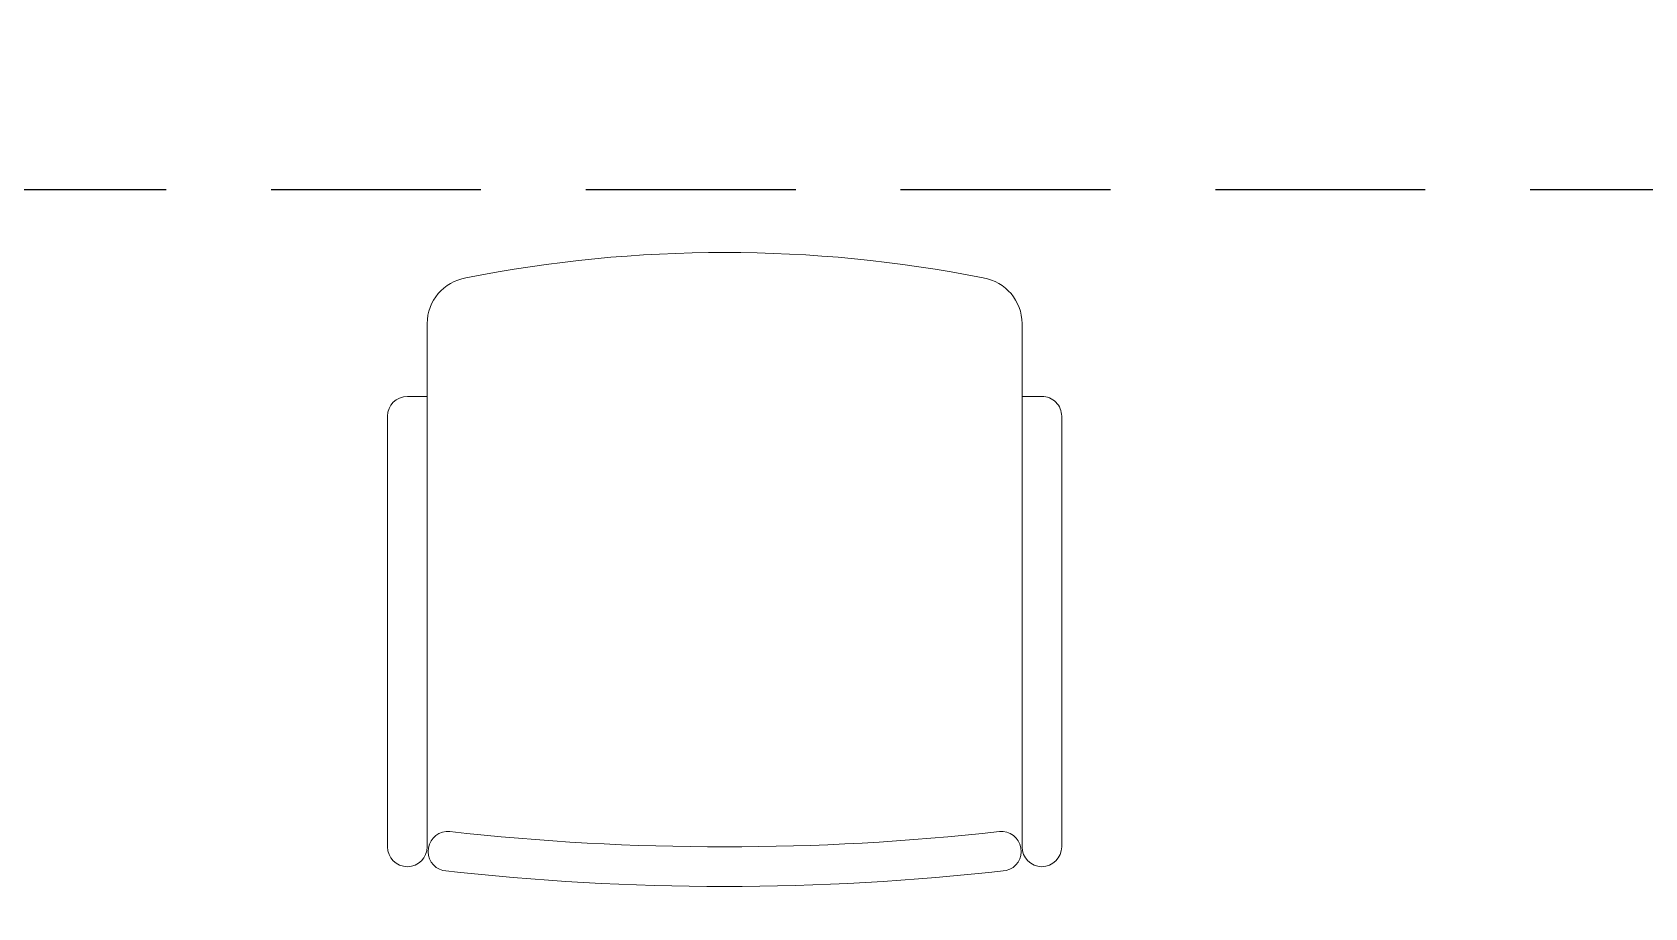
# Model space of a CAD drawing. Header units: inches. Extents: x -12418 to 242017, y -29325 to 19878.
# Drawn here: x 34019 to 35239, y -12773 to -12111 of the extents above; entities that cross this region are included whole.
import ezdxf

# ---------------------------------------------------------------- set-up
doc = ezdxf.new("R2010")
doc.units = ezdxf.units.IN
doc.header["$LTSCALE"] = 25
doc.header["$MEASUREMENT"] = 0
doc.linetypes.add('DASHDOT', pattern=[25.4, 12.7, -6.35, 0, -6.35])
doc.linetypes.add('HIDDEN', pattern=[9.525, 6.35, -3.175])
for name, color, linetype, lineweight in [('00-Ground Floor$0$LOADING', 253, 'Continuous', 5), ('E-LITE-CLNG-CNDT', 6, 'DASHDOT', 35), ('E-POWR-FLOR-CNDT', 6, 'HIDDEN', 25)]:
    doc.layers.add(name, color=color, linetype=linetype, lineweight=lineweight)

# ---------------------------------------------------------------- blocks, each defined once
blk = doc.blocks.new('00-Ground Floor$0$GF21016-P')
at = {"layer": '00-Ground Floor$0$LOADING', "extrusion": (-1.24384e-09, -1.20261e-09, -1)}
for p, q in [((0.0128, 0.0179), (0.0128, 0.4136)), ((0.4628, 0.0179), (0.4628, 0.4136)), ((-0.0022, 0.3585), (0.0128, 0.3585)), ((0.4778, 0.3585), (0.4628, 0.3585)), ((-0.0172, 0.0179), (-0.0172, 0.3435)), ((0.4928, 0.0179), (0.4928, 0.3435)), ((0.4778, 0.0029), (0.4778, 0.0029))]:
    blk.add_line(p, q, dxfattribs=at)
for centre, radius, start, end in [((-0.2378, -0.5362), 1.0036, 78.7568, 101.2432), ((-0.0478, 0.4136), 0.035, 0, 80.6557), ((-0.4278, 0.4136), 0.035, 99.3443, 180), ((0.0022, 0.3435), 0.015, 0, 90), ((-0.4778, 0.3435), 0.015, 90, 180), ((-0.0284, 0.0145), 0.015, 284.3864, 95.5209), ((-0.2378, 1.8928), 1.8749, 263.6341, 276.3659), ((-0.4471, 0.0145), 0.015, 84.4791, 255.6136), ((0.0022, 0.0179), 0.015, 270, 0), ((0.0022, 0.0179), 0.015, 180, 270), ((-0.4778, 0.0179), 0.015, 270, 0), ((-0.4778, 0.0179), 0.015, 180, 270), ((-0.2378, 1.8734), 1.8855, 263.5119, 276.4881)]:
    blk.add_arc(centre, radius, start, end, dxfattribs=at)
blk = doc.blocks.new('00-Ground Floor')
at = {"layer": '00-Ground Floor$0$LOADING', "color": 1, "extrusion": (-2.67576e-11, 2.24019e-05, 1), "xscale": -1000.000000000003, "yscale": 1000.000000000003, "zscale": -1000.000000000003, "rotation": 2.511235307700588e-05}
blk.add_blockref('00-Ground Floor$0$GF21016-P', (34780.8, -12745.3, -0.3), dxfattribs=at)

msp = doc.modelspace()

# ---------------------------------------------------------------- linework, layer by layer
at = {"layer": 'E-POWR-FLOR-CNDT', "elevation": 0}
msp.add_lwpolyline([(33739.7, -13343.7), (33886.8, -13204.5), (33886.8, -12305.4, -0.414214), (33961.8, -12230.4), (35627, -12230.4, 0.414214), (35702, -12155.4), (35702, -12009.9, -0.198912), (35724, -11956.9), (35825.8, -11855.1)], format="xyb", dxfattribs=at)

# ---------------------------------------------------------------- block references
at = {"layer": 'E-LITE-CLNG-CNDT'}
msp.add_blockref('00-Ground Floor', (0, 0), dxfattribs=at)

doc.saveas('drawing.dxf')
